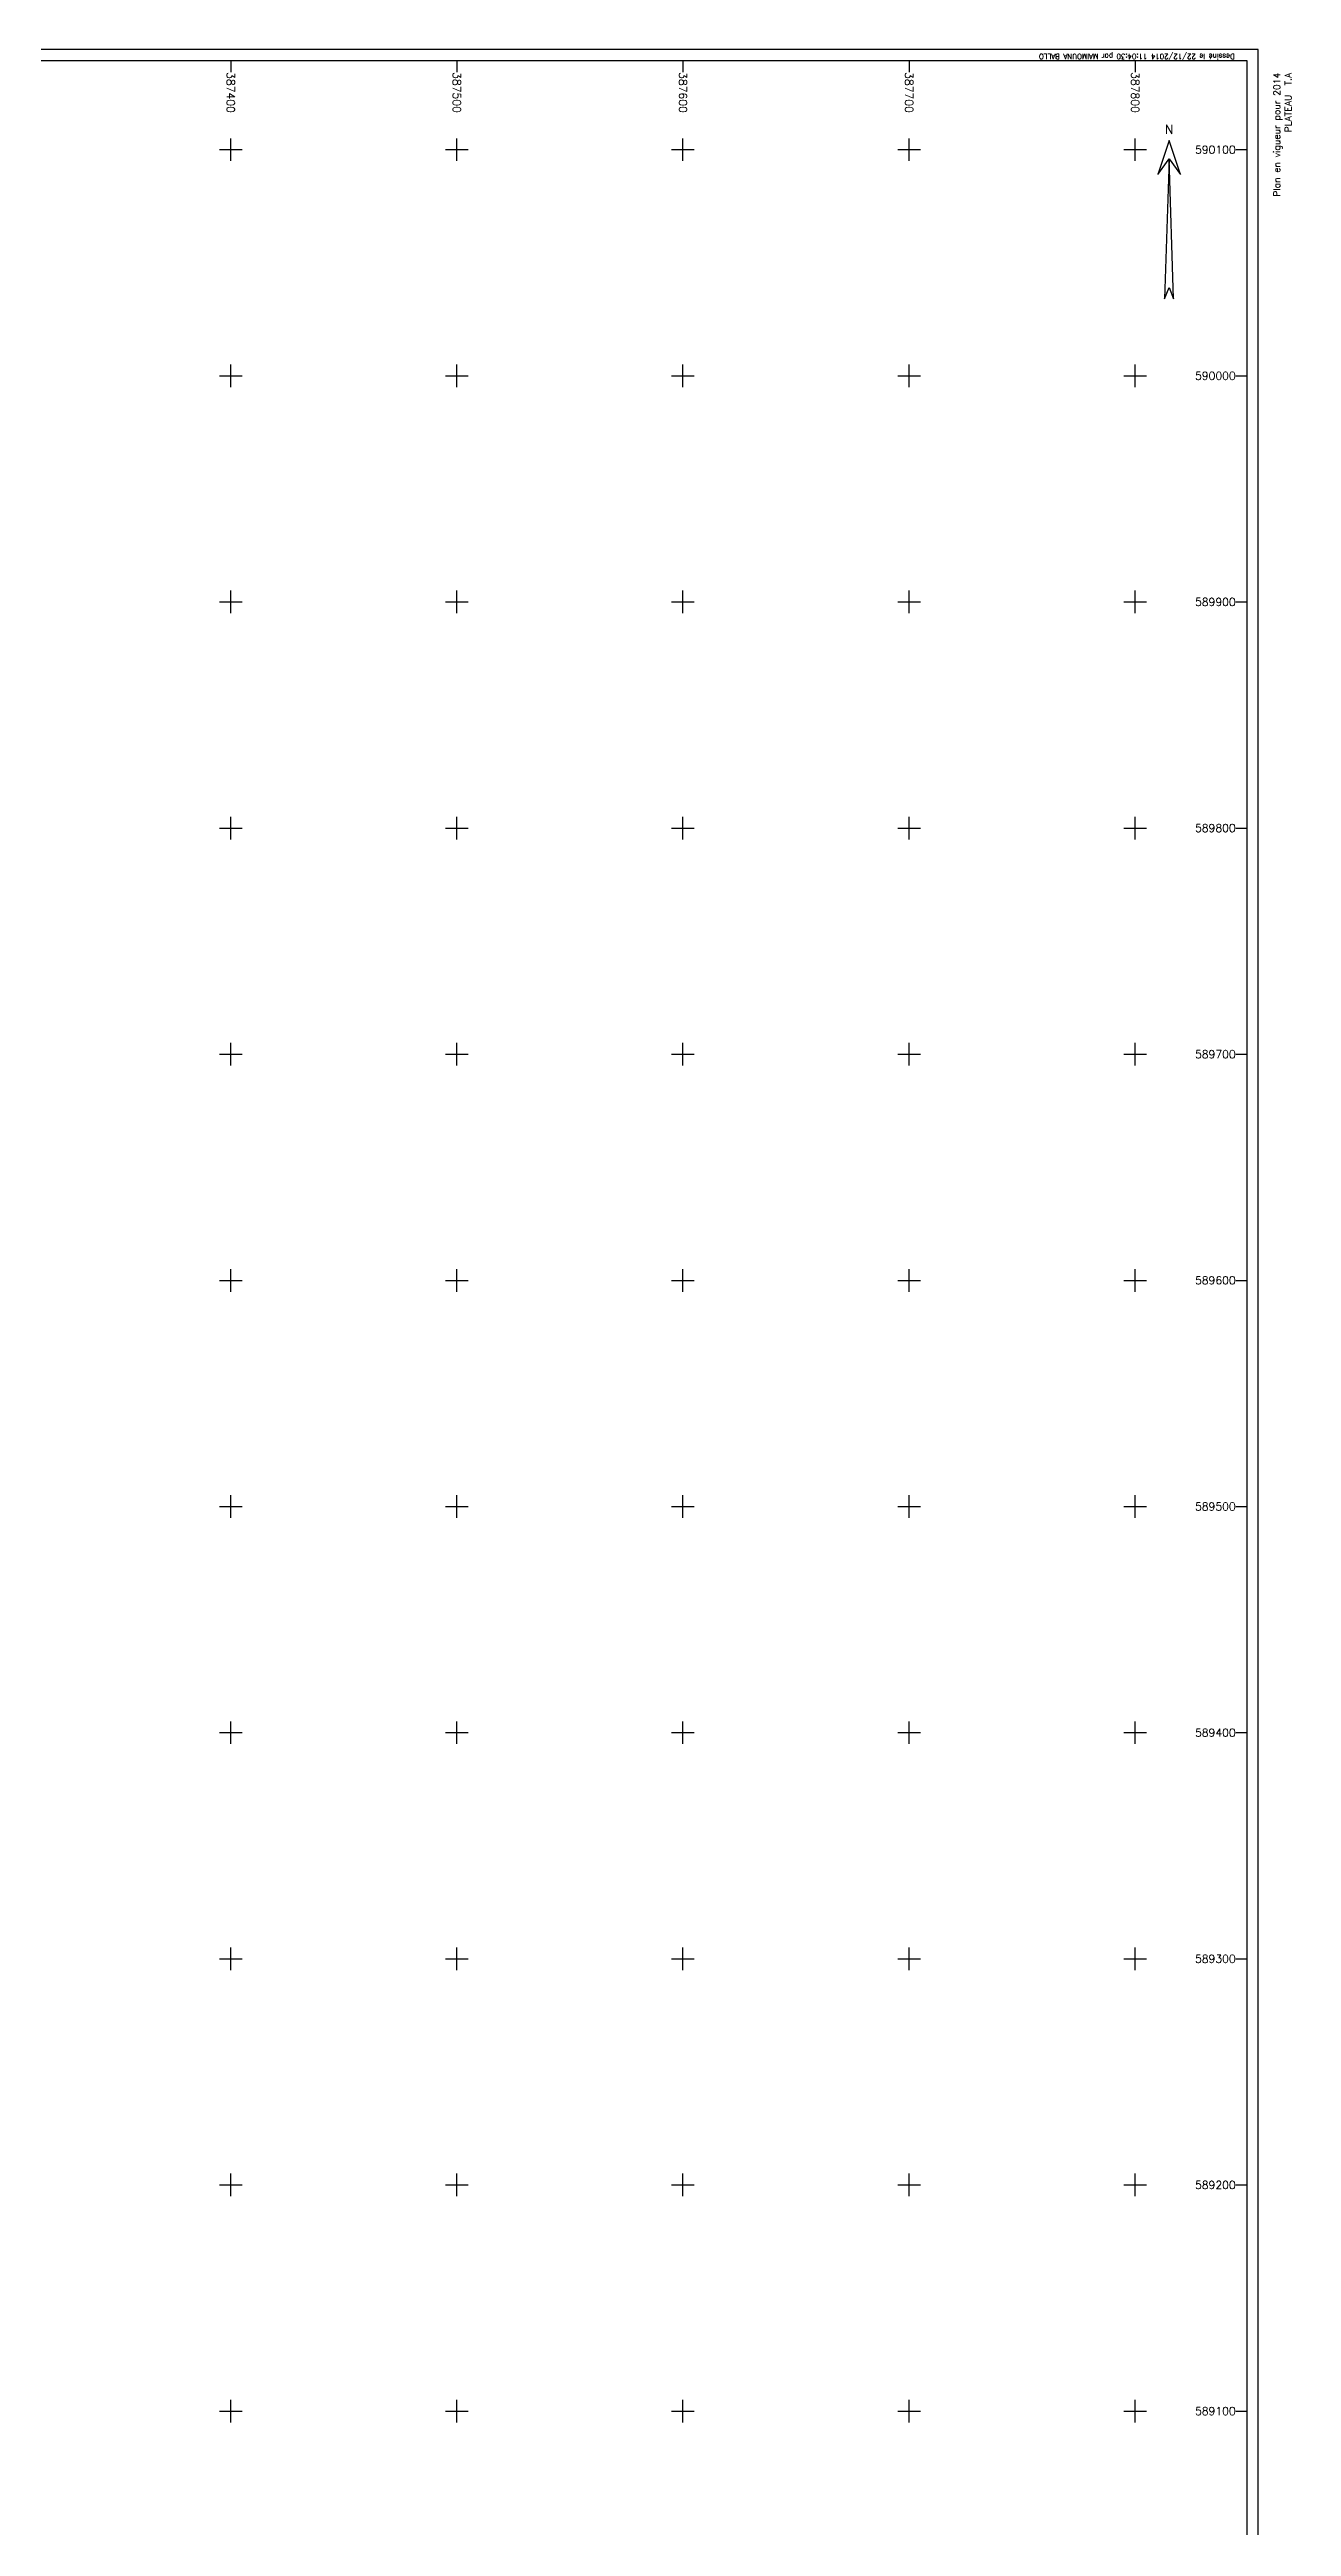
# Model space of a CAD drawing. Extents: x 385562 to 387872, y 587050 to 590157.
# Drawn here: x 387320 to 387869, y 589049 to 590144 of the extents above; entities that cross this region are included whole.
import ezdxf
from ezdxf.enums import TextEntityAlignment as Align

# ---------------------------------------------------------------- set-up
doc = ezdxf.new("R2010")
doc.units = 0
doc.header["$MEASUREMENT"] = 0
doc.layers.add('cartouche', color=7, linetype='CONTINUOUS')
doc.layers.add('croisillon', color=7, linetype='CONTINUOUS')
doc.styles.add('ROMANC', font='romanc.shx', dxfattribs={"height": 10})

msp = doc.modelspace()

# ---------------------------------------------------------------- linework, layer by layer
at = {"layer": 'cartouche'}
for p, q in [((387815, 590104), (387810, 590089)), ((387810, 590089), (387815, 590096)), ((387815, 590096), (387813, 590034)), ((387820, 590089), (387815, 590104)), ((387817, 590034), (387815, 590096)), ((387815, 590096), (387820, 590089)), ((387813, 590034), (387815, 590039)), ((387815, 590039), (387817, 590034))]:
    msp.add_line(p, q, dxfattribs=at)
for points in [[(385604.73, 587049.5), (387854.45, 587049.5), (387854.45, 590144.27), (385604.73, 590144.27)], [(385609.73, 587054.5), (387849.45, 587054.5), (387849.45, 590139.27), (385609.73, 590139.27)]]:
    msp.add_lwpolyline(points, close=True, dxfattribs=at)
at = {"layer": 'croisillon'}
for p, q in [((387400, 590139.27), (387400, 590134.27)), ((387500, 590139.27), (387500, 590134.27)), ((387600, 590139.27), (387600, 590134.27)), ((387700, 590139.27), (387700, 590134.27)), ((387800, 590139.27), (387800, 590134.27)), ((387395, 590100), (387405, 590100)), ((387400, 590095), (387400, 590105)), ((387495, 590100), (387505, 590100)), ((387500, 590095), (387500, 590105)), ((387595, 590100), (387605, 590100)), ((387600, 590095), (387600, 590105)), ((387695, 590100), (387705, 590100)), ((387700, 590095), (387700, 590105)), ((387795, 590100), (387805, 590100)), ((387800, 590095), (387800, 590105)), ((387844.45, 590100), (387849.45, 590100)), ((387395, 590000), (387405, 590000)), ((387400, 589995), (387400, 590005)), ((387495, 590000), (387505, 590000)), ((387500, 589995), (387500, 590005)), ((387595, 590000), (387605, 590000)), ((387600, 589995), (387600, 590005)), ((387695, 590000), (387705, 590000)), ((387700, 589995), (387700, 590005)), ((387795, 590000), (387805, 590000)), ((387800, 589995), (387800, 590005)), ((387844.45, 590000), (387849.45, 590000)), ((387395, 589900), (387405, 589900)), ((387400, 589895), (387400, 589905)), ((387495, 589900), (387505, 589900)), ((387500, 589895), (387500, 589905)), ((387595, 589900), (387605, 589900)), ((387600, 589895), (387600, 589905)), ((387695, 589900), (387705, 589900)), ((387700, 589895), (387700, 589905)), ((387795, 589900), (387805, 589900)), ((387800, 589895), (387800, 589905)), ((387844.45, 589900), (387849.45, 589900)), ((387395, 589800), (387405, 589800)), ((387400, 589795), (387400, 589805)), ((387495, 589800), (387505, 589800)), ((387500, 589795), (387500, 589805)), ((387595, 589800), (387605, 589800)), ((387600, 589795), (387600, 589805)), ((387695, 589800), (387705, 589800)), ((387700, 589795), (387700, 589805)), ((387795, 589800), (387805, 589800)), ((387800, 589795), (387800, 589805)), ((387844.45, 589800), (387849.45, 589800)), ((387400, 589695), (387400, 589705)), ((387500, 589695), (387500, 589705)), ((387600, 589695), (387600, 589705)), ((387700, 589695), (387700, 589705)), ((387800, 589695), (387800, 589705)), ((387395, 589700), (387405, 589700)), ((387495, 589700), (387505, 589700)), ((387595, 589700), (387605, 589700)), ((387695, 589700), (387705, 589700)), ((387795, 589700), (387805, 589700)), ((387844.45, 589700), (387849.45, 589700)), ((387400, 589595), (387400, 589605)), ((387500, 589595), (387500, 589605)), ((387600, 589595), (387600, 589605)), ((387700, 589595), (387700, 589605)), ((387800, 589595), (387800, 589605)), ((387395, 589600), (387405, 589600)), ((387495, 589600), (387505, 589600)), ((387595, 589600), (387605, 589600)), ((387695, 589600), (387705, 589600)), ((387795, 589600), (387805, 589600)), ((387844.45, 589600), (387849.45, 589600)), ((387400, 589495), (387400, 589505)), ((387500, 589495), (387500, 589505)), ((387600, 589495), (387600, 589505)), ((387700, 589495), (387700, 589505)), ((387800, 589495), (387800, 589505)), ((387395, 589500), (387405, 589500)), ((387495, 589500), (387505, 589500)), ((387595, 589500), (387605, 589500)), ((387695, 589500), (387705, 589500)), ((387795, 589500), (387805, 589500)), ((387844.45, 589500), (387849.45, 589500)), ((387400, 589395), (387400, 589405)), ((387500, 589395), (387500, 589405)), ((387600, 589395), (387600, 589405)), ((387700, 589395), (387700, 589405)), ((387800, 589395), (387800, 589405)), ((387395, 589400), (387405, 589400)), ((387495, 589400), (387505, 589400)), ((387595, 589400), (387605, 589400)), ((387695, 589400), (387705, 589400)), ((387795, 589400), (387805, 589400)), ((387844.45, 589400), (387849.45, 589400)), ((387395, 589300), (387405, 589300)), ((387400, 589295), (387400, 589305)), ((387495, 589300), (387505, 589300)), ((387500, 589295), (387500, 589305)), ((387595, 589300), (387605, 589300)), ((387600, 589295), (387600, 589305)), ((387695, 589300), (387705, 589300)), ((387700, 589295), (387700, 589305)), ((387795, 589300), (387805, 589300)), ((387800, 589295), (387800, 589305)), ((387844.45, 589300), (387849.45, 589300)), ((387395, 589200), (387405, 589200)), ((387400, 589195), (387400, 589205)), ((387495, 589200), (387505, 589200)), ((387500, 589195), (387500, 589205)), ((387595, 589200), (387605, 589200)), ((387600, 589195), (387600, 589205)), ((387695, 589200), (387705, 589200)), ((387700, 589195), (387700, 589205)), ((387795, 589200), (387805, 589200)), ((387800, 589195), (387800, 589205)), ((387844.45, 589200), (387849.45, 589200)), ((387395, 589100), (387405, 589100)), ((387400, 589095), (387400, 589105)), ((387495, 589100), (387505, 589100)), ((387500, 589095), (387500, 589105)), ((387595, 589100), (387605, 589100)), ((387600, 589095), (387600, 589105)), ((387695, 589100), (387705, 589100)), ((387700, 589095), (387700, 589105)), ((387795, 589100), (387805, 589100)), ((387800, 589095), (387800, 589105)), ((387844.45, 589100), (387849.45, 589100))]:
    msp.add_line(p, q, dxfattribs=at)

# ---------------------------------------------------------------- texts
at = {"layer": 'cartouche', "style": 'ROMANC'}
msp.add_text('Dessiné le 22/12/2014 11:04:30 par MAIMOUNA BALLO', height=2.275, rotation=180, dxfattribs=at).set_placement((387844, 590143), align=Align.BOTTOM_LEFT)
for s, p in [('Plan en vigueur pour 2014', (387865, 590134)), ('PLATEAU  T.A', (387870, 590134))]:
    msp.add_text(s, height=2.975, rotation=90, dxfattribs=at).set_placement(p, align=Align.BOTTOM_RIGHT)
msp.add_text('N', height=4.025, dxfattribs=at).set_placement((387815, 590109), align=Align.MIDDLE)
at = {"layer": 'croisillon', "style": 'ROMANC'}
for s, p in [('387400', (387400, 590134.27)), ('387500', (387500, 590134.27)), ('387600', (387600, 590134.27)), ('387700', (387700, 590134.27)), ('387800', (387800, 590134.27))]:
    msp.add_text(s, height=3.5, rotation=270, dxfattribs=at).set_placement(p, align=Align.MIDDLE_LEFT)
for s, p in [('590100', (387844.45, 590100)), ('590000', (387844.45, 590000)), ('589900', (387844.45, 589900)), ('589800', (387844.45, 589800)), ('589700', (387844.45, 589700)), ('589600', (387844.45, 589600)), ('589500', (387844.45, 589500)), ('589400', (387844.45, 589400)), ('589300', (387844.45, 589300)), ('589200', (387844.45, 589200)), ('589100', (387844.45, 589100))]:
    msp.add_text(s, height=3.5, dxfattribs=at).set_placement(p, align=Align.MIDDLE_RIGHT)

doc.saveas('drawing.dxf')
